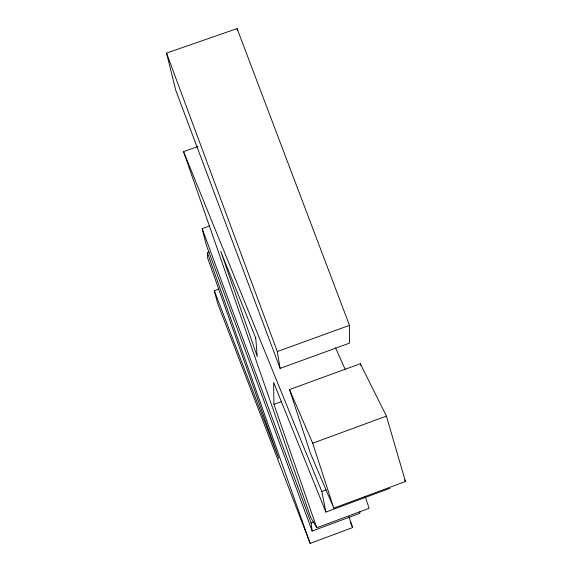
<?xml version="1.0" encoding="UTF-8"?>
<svg xmlns="http://www.w3.org/2000/svg" width="572" height="572" viewBox="0 0 572 572"><rect width="100%" height="100%" fill="white"/><g stroke="black" fill="none" stroke-linecap="round" stroke-linejoin="round"><path stroke-width="0.86" d="M359.981 511.59L359.874 513.306L312.162 531.052L206.378 245.245L202.123 228.643L209.659 225.961M218.49 289.182L214.307 290.683L217.61 303.289L310.138 543.4L352.631 527.577L348.856 516.616M390.097 488.245L325.876 512.076L321.814 491.491L326.004 489.939M333.783 508.115L405.469 481.517L386.422 416.109L360.324 363.728L289.503 389.568L310.403 453.267L333.783 508.115L312.691 443.221L289.503 389.568M312.162 531.052L311.139 523.001L313.642 522.072M197.798 146.596L183.54 151.616L310.682 517.46L316.752 527.763L369.112 508.301L365.165 496.439M312.691 443.221L386.422 416.109M316.752 527.763L273.938 404.347L281.424 401.608M280.101 368.389L277.32 351.544L349.478 325.361L237.073 28.6L166.531 53.096L175.747 90.219L280.101 368.389L349.585 343.121L349.478 325.361M214.307 290.683L278.721 458.329L207.586 257.779L207.414 252.702L209.08 252.109M404.69 479.915L405.469 481.517M335.535 347.855L345.388 369.834M350.278 521.793L352.631 527.577M183.54 151.616L321.814 491.491M325.876 512.076L273.623 382.453L273.938 404.347M166.531 53.096L277.32 351.544M202.123 228.643L311.139 523.001M207.414 252.702L310.138 543.4M360.324 363.728L360.832 365.437M237.073 28.6L237.337 30.337M255.748 338.102L220.778 251.444L257.25 356.563L255.748 338.102"/></g></svg>
